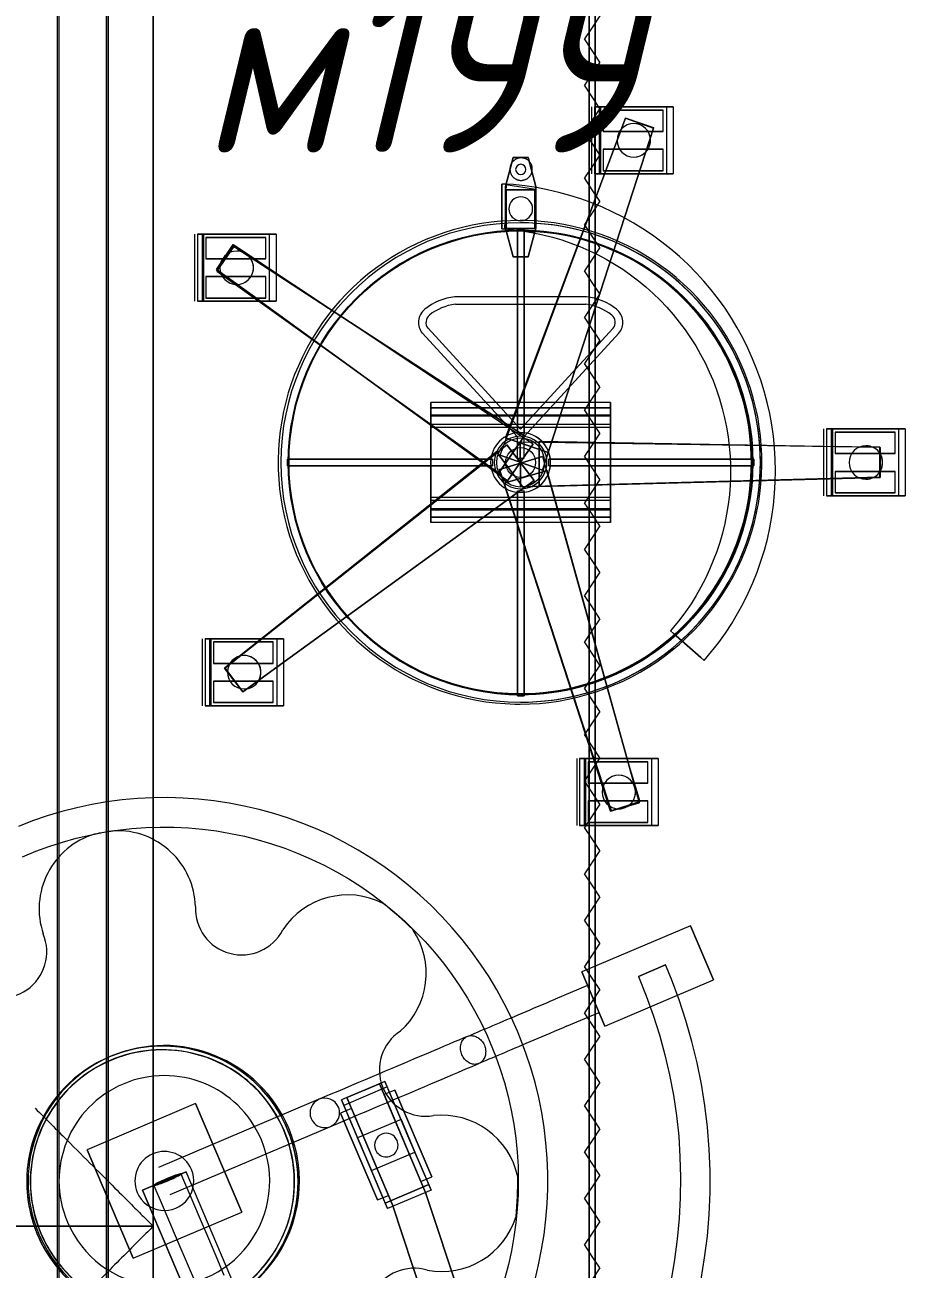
# Model space of a CAD drawing. Header units: millimetres. Extents: x -32954 to 151739, y -65671 to 56243.
# Drawn here: x -11715 to -10969, y -22575 to -21521 of the extents above; entities that cross this region are included whole.
import ezdxf

# ---------------------------------------------------------------- set-up
doc = ezdxf.new("R2010")
doc.units = ezdxf.units.MM
for name, color, linetype, lineweight in [('I-FURN', 7, 'Continuous', 9), ('I-FURN-IDEN', 7, 'Continuous', 9), ('M-EQPM', 7, 'Continuous', 9)]:
    doc.layers.add(name, color=color, linetype=linetype, lineweight=lineweight)
doc.styles.add('GOST Common_I', font='GOST_Common Italic.ttf', dxfattribs={"width": 0.9, "height": 150})

# ---------------------------------------------------------------- blocks, each defined once
blk = doc.blocks.new('213_Светильник медицинский передвижной - Светильник медицинский передвижной Mindray-8000991-О_ТХ_01')
at = {"layer": 'M-EQPM'}
for p, q in [((-15.4, 800), (-15.4, 0)), ((-15.4, 800), (-15.4, 0)), ((24.6, 800), (24.6, 0)), ((24.6, 0), (24.6, 800)), ((-195.4, 95.4), (-145.5, 705.6)), ((-145.5, 705.6), (-195.4, 95.4)), ((-165.4, 94.1), (-115.5, 704.4)), ((-115.5, 704.4), (-165.4, 94.1)), ((-200.4, 45.4), (-200.4, 95.4)), ((-200.4, 95.4), (-200.4, 90.4)), ((-200.4, 95.4), (-160.4, 95.4)), ((-200.4, 95.4), (-160.4, 95.4)), ((-195.4, -4.6), (-195.4, 95.4)), ((-195.4, 95.4), (-195.4, -4.6)), ((-160.4, 90.4), (-160.4, 95.4)), ((-160.4, 95.4), (-160.4, 45.4)), ((-195.4, 85.4), (-205.4, 85.4)), ((-205.4, 5.4), (-205.4, 85.4)), ((-205.4, 85.4), (-205.4, 5.4)), ((-200.4, 90.4), (-200.4, 45.4)), ((-160.4, 90.4), (-200.4, 90.4)), ((-200.4, 90.4), (-160.4, 90.4)), ((-195.4, 5.4), (-195.4, 85.4)), ((-195.4, 85.4), (-195.4, 5.4)), ((-165.4, -4.6), (-165.4, 94.1)), ((-165.4, 94.1), (-165.4, -4.6)), ((-155.4, 85.4), (-165.4, 85.4)), ((-165.4, 5.4), (-165.4, 85.4)), ((-165.4, 85.4), (-165.4, 5.4)), ((-160.4, 45.4), (-160.4, 90.4)), ((-155.4, 5.4), (-155.4, 85.4)), ((-155.4, 85.4), (-155.4, 5.4)), ((-160.4, 60.4), (-200.4, 60.4)), ((-200.4, 30.4), (-200.4, 60.4)), ((-200.4, 60.4), (-200.4, 30.4)), ((-160.4, 30.4), (-160.4, 60.4)), ((-160.4, 60.4), (-160.4, 30.4)), ((-200.4, 45.4), (-200.4, 0.4)), ((-200.4, -4.6), (-200.4, 45.4)), ((-160.4, 45.4), (-160.4, -4.6)), ((-160.4, 0.4), (-160.4, 45.4)), ((54.6, 50), (-45.4, 50)), ((-45.4, -50), (-45.4, 50)), ((-45.4, 50), (-45.4, -50)), ((54.6, -50), (54.6, 50)), ((54.6, 50), (54.6, -50)), ((-390.4, 25), (-490.4, 25)), ((-490.4, -25), (-490.4, 25)), ((-490.4, 25), (-490.4, -25)), ((-390.4, -25), (-390.4, 25)), ((-390.4, 25), (-390.4, -25)), ((-200.4, 30.4), (-160.4, 30.4)), ((-360.4, 12.5), (-390.4, 12.5)), ((4.6, 12.5), (-150.4, 12.5)), ((-390.4, 0), (-390.4, 0)), ((-390.4, 0), (-390.4, 0)), ((-205.4, 5.4), (-195.4, 5.4)), ((-200.4, 0.4), (-200.4, -4.6)), ((-200.4, 0.4), (-160.4, 0.4)), ((-165.4, 5.4), (-155.4, 5.4)), ((-160.4, -4.6), (-160.4, 0.4)), ((24.6, 0), (-15.4, 0)), ((-15.4, 0), (24.6, 0)), ((4.6, 0), (4.6, 0)), ((-457.9, -2.6), (-432.9, -2.5)), ((-432.9, -2.5), (-457.9, -2.6)), ((-200.4, -4.6), (-160.4, -4.6)), ((-200.4, -4.6), (-160.4, -4.6)), ((-195.4, -4.6), (-165.4, -4.6)), ((-165.4, -4.6), (-195.4, -4.6)), ((4.6, 0), (4.6, 0)), ((-390.4, -12.5), (-360.4, -12.5)), ((-150.4, -12.5), (4.6, -12.5)), ((-490.4, -25), (-390.4, -25)), ((-45.4, -50), (54.6, -50))]:
    blk.add_line(p, q, dxfattribs=at)
at = {"layer": 'M-EQPM', "flags": 128}
for points in [[(-10.8, 93.7), (-10.8, 75.8), (-10.8, 57.8), (-10.8, 39.9), (-10.8, 21.9), (-10.8, 3.9), (-10.8, 0)], [(14.2, 0), (14.2, 18), (14.2, 36), (14.2, 54), (14.2, 71.9), (14.2, 89.8)], [(-381.6, 254.5), (-391.4, 238.9), (-400.7, 222.9), (-409.3, 206.5), (-417.2, 189.8), (-424.5, 172.7), (-431, 155.5), (-436.9, 137.9), (-442, 120.1), (-446.5, 102.2), (-450.2, 84.1), (-453.2, 65.8), (-455.5, 47.5), (-457, 29), (-457.8, 10.5), (-457.9, -2.6)], [(-432.9, -2.5), (-432.7, 15), (-431.7, 32.5), (-430.1, 49.9), (-427.7, 67.3), (-424.7, 84.5), (-421, 101.6), (-416.6, 118.5), (-411.5, 135.3), (-405.7, 151.8), (-399.3, 168.1), (-392.3, 184.1), (-384.6, 199.8), (-376.3, 215.2), (-367.4, 230.3), (-357.9, 245)], [(-251.9, 199.7), (-259.6, 189.3), (-267, 178.5), (-273.9, 167.5), (-280.4, 156.3), (-286.4, 144.7), (-292, 133), (-297, 121), (-301.6, 108.9), (-305.8, 96.5), (-309.4, 84.1), (-312.5, 71.4), (-315.1, 58.7), (-317.2, 45.9), (-318.7, 33), (-319.8, 20), (-320.3, 7), (-320.4, 0)], [(-295.4, 0), (-295.2, 12), (-294.5, 24), (-293.3, 35.9), (-291.6, 47.8), (-289.4, 59.6), (-286.8, 71.3), (-283.7, 82.9), (-280.2, 94.4), (-276.2, 105.7), (-271.7, 116.8), (-266.8, 127.8), (-261.5, 138.5), (-255.8, 149.1), (-249.6, 159.4), (-243, 169.4), (-236.1, 179.2), (-228.7, 188.6)], [(-42.6, 104), (-46.7, 102), (-50.8, 99.8), (-54.7, 97.4), (-58.6, 94.9), (-62.3, 92.2), (-65.9, 89.4), (-69.4, 86.5), (-72.8, 83.4), (-76.1, 80.1), (-79.3, 76.8), (-82.3, 73.3), (-85.1, 69.7), (-87.8, 66), (-90.4, 62.1), (-92.8, 58.2), (-95, 54.2), (-97.1, 50.1), (-99.1, 45.9), (-100.8, 41.7), (-102.4, 37.4), (-103.8, 33), (-105, 28.5), (-106.1, 24.1), (-106.9, 19.5), (-107.6, 15), (-108.1, 10.4), (-108.5, 5.8), (-108.6, 1.2), (-108.6, -3.4), (-108.3, -8), (-107.9, -12.5), (-107.3, -17.1), (-106.6, -21.6), (-105.6, -26.1), (-104.5, -30.6), (-103.2, -35), (-101.7, -39.3), (-100, -43.6), (-98.2, -47.9), (-96.2, -52), (-94, -56.1), (-91.7, -60), (-89.2, -63.9), (-86.6, -67.7), (-83.8, -71.3), (-80.9, -74.9), (-77.8, -78.3), (-74.6, -81.6), (-71.3, -84.8), (-67.8, -87.8), (-64.3, -90.7), (-60.6, -93.5), (-56.8, -96.1), (-52.9, -98.5), (-48.9, -100.8), (-44.8, -103), (-40.7, -104.9), (-36.4, -106.7), (-32.1, -108.4), (-27.8, -109.8), (-23.4, -111.1), (-18.9, -112.2), (-14.4, -113.1), (-9.8, -113.8), (-5.3, -114.4), (-0.7, -114.8), (3.9, -115), (6.4, -115)], [(6.4, -115), (11, -114.9), (15.6, -114.6), (20.1, -114.2), (24.7, -113.5), (29.2, -112.7), (33.7, -111.7), (38.2, -110.5), (42.6, -109.2), (46.9, -107.6), (51.2, -105.9), (55.4, -104), (59.5, -102), (63.5, -99.8), (67.5, -97.4), (71.3, -94.9), (75.1, -92.2), (78.7, -89.4), (82.2, -86.5), (85.6, -83.4), (88.9, -80.1), (92, -76.8), (95, -73.3), (97.9, -69.7), (100.6, -66), (103.2, -62.1), (105.6, -58.2), (107.8, -54.2), (109.9, -50.1), (111.8, -45.9), (113.6, -41.7), (115.1, -37.4), (116.6, -33), (117.8, -28.5), (118.8, -24.1), (119.7, -19.5), (120.4, -15), (120.9, -10.4), (121.2, -5.8), (121.4, -1.2), (121.3, 3.4), (121.1, 8), (120.7, 12.5), (120.1, 17.1), (119.3, 21.6), (118.4, 26.1), (117.2, 30.6), (115.9, 35)], [(-360.4, 12.5), (-356.6, 12.5), (-352.8, 12.5), (-348.9, 12.5), (-345.1, 12.5), (-341.4, 12.5), (-337.6, 12.5), (-333.9, 12.5), (-330.2, 12.5), (-326.6, 12.5), (-323, 12.5), (-319.5, 12.5), (-316.1, 12.5), (-312.7, 12.5), (-309.4, 12.5), (-306.2, 12.5), (-303.1, 12.5), (-300.1, 12.5), (-297.1, 12.5), (-294.3, 12.5), (-291.6, 12.5), (-288.9, 12.5), (-286.4, 12.5), (-284, 12.5), (-281.8, 12.5), (-279.6, 12.5), (-279.6, 12.5)], [(-150.4, 12.5), (-156.8, 12.5), (-163.2, 12.5), (-169.5, 12.5), (-175.9, 12.5), (-182.1, 12.5), (-188.4, 12.5), (-194.6, 12.5), (-200.7, 12.5), (-206.7, 12.5), (-212.6, 12.5), (-218.4, 12.5), (-224.2, 12.5), (-229.8, 12.5), (-235.3, 12.5), (-240.6, 12.5), (-245.8, 12.5), (-250.8, 12.5), (-255.7, 12.5), (-260.4, 12.5), (-265, 12.5), (-269.3, 12.5), (-273.5, 12.5), (-277.5, 12.5), (-279.6, 12.5)], [(-320.4, 0), (-320.2, -13), (-319.4, -26), (-318.1, -38.9), (-316.3, -51.8), (-313.9, -64.6), (-311.1, -77.3), (-307.8, -89.8), (-303.9, -102.2), (-299.6, -114.5), (-294.8, -126.6), (-289.5, -138.4), (-283.7, -150.1), (-277.5, -161.5), (-270.8, -172.6), (-263.7, -183.5), (-256.1, -194.1), (-248.1, -204.4), (-239.8, -214.3), (-231, -223.9), (-221.9, -233.1), (-212.3, -242), (-202.5, -250.5), (-192.3, -258.6), (-181.8, -266.2), (-171, -273.5), (-159.9, -280.3), (-148.6, -286.6), (-137, -292.5), (-125.2, -298), (-113.2, -302.9), (-101, -307.4), (-88.6, -311.4), (-76.1, -314.8), (-63.4, -317.8), (-50.7, -320.3), (-37.8, -322.2), (-24.9, -323.7), (-11.9, -324.6), (1.1, -325)], [(7.8, -300), (-4.2, -299.9), (-16.2, -299.3), (-28.1, -298.2), (-40, -296.7), (-51.8, -294.6), (-63.6, -292.2), (-75.2, -289.2), (-86.7, -285.8), (-98.1, -281.9), (-109.3, -277.6), (-120.3, -272.8), (-131.1, -267.6), (-141.7, -261.9), (-152, -255.9), (-162.1, -249.4), (-172, -242.5), (-181.5, -235.3), (-190.8, -227.7), (-199.7, -219.7), (-208.4, -211.3), (-216.6, -202.6), (-224.6, -193.6), (-232.1, -184.3), (-239.3, -174.7), (-246.1, -164.8), (-252.5, -154.7), (-258.5, -144.2), (-264, -133.6), (-269.2, -122.8), (-273.8, -111.7), (-278.1, -100.5), (-281.9, -89.1), (-285.2, -77.6), (-288.1, -65.9), (-290.5, -54.2), (-292.4, -42.3), (-293.9, -30.4), (-294.9, -18.5), (-295.4, -6.5), (-295.4, 0)], [(-279.6, -12.5), (-281.8, -12.5), (-284, -12.5), (-286.4, -12.5), (-288.9, -12.5), (-291.5, -12.5), (-294.3, -12.5), (-297.1, -12.5), (-300, -12.5), (-303.1, -12.5), (-306.2, -12.5), (-309.4, -12.5), (-312.7, -12.5), (-316, -12.5), (-319.5, -12.5), (-323, -12.5), (-326.6, -12.5), (-330.2, -12.5), (-333.8, -12.5), (-337.6, -12.5), (-341.3, -12.5), (-345.1, -12.5), (-348.9, -12.5), (-352.7, -12.5), (-356.5, -12.5), (-360.4, -12.5), (-360.4, -12.5)], [(-279.6, -12.5), (-275.8, -12.5), (-271.7, -12.5), (-267.5, -12.5), (-263, -12.5), (-258.4, -12.5), (-253.6, -12.5), (-248.6, -12.5), (-243.5, -12.5), (-238.3, -12.5), (-232.9, -12.5), (-227.3, -12.5), (-221.7, -12.5), (-215.9, -12.5), (-210, -12.5), (-204.1, -12.5), (-198, -12.5), (-191.9, -12.5), (-185.7, -12.5), (-179.4, -12.5), (-173.1, -12.5), (-166.8, -12.5), (-160.4, -12.5), (-154, -12.5), (-150.4, -12.5)]]:
    blk.add_lwpolyline(points, dxfattribs=at)
at = {"layer": 'M-EQPM'}
for centre, radius, start, end in [((-146, 187), 39.3, 230.5979, 25.2951), ((-146, 187), 39.3, 230.5979, 25.2951), ((-207.4, 101.4), 66.3, 56.5971, 139.8506), ((-207.4, 101.4), 66.3, 56.5971, 139.8506), ((5.1, 0), 300, 151.2958, 157.6985), ((5.1, 0), 300, 151.2958, 157.6985), ((-207.4, 101.4), 66.3, 169.1438, 252.7714), ((-207.4, 101.4), 66.3, 169.1438, 252.7714), ((5.1, 0), 115, 0, 180), ((5.1, 0), 115, 0, 180), ((6.4, 0), 115, 90, 270), ((6.4, 0), 115, 360, 180), ((6.4, 0), 115, 0, 180), ((6.4, 0), 111.8, 90, 180), ((6.4, 0), 115, 270, 90), ((6.4, 0), 111.8, 360, 90), ((4.6, 0), 89.3, 360, 180), ((-180.4, 45.5), 10, 0, 180), ((-180.4, 45.5), 10, 0, 180), ((-180.4, 45.5), 10, 180, 360), ((-180.4, 45.5), 10, 180, 360), ((-236.1, -0.1), 39.3, 280.2124, 76.7351), ((-236.1, -0.1), 39.3, 280.2124, 76.7351), ((4.6, 0), 25, 360, 180), ((4.6, 0), 25, 0, 180), ((-143.1, 0), 12.5, 0, 180), ((-143.1, 0), 12.5, 0, 180), ((-143.1, 0), 12.5, 180, 360), ((5.1, 0), 115, 180, 0), ((5.1, 0), 115, 180, 360), ((6.4, 0), 115, 180, 360), ((4.6, 0), 89.3, 180, 360), ((6.4, 0), 111.8, 270, 360), ((-143.1, 0), 12.5, 180, 360), ((6.4, 0), 115, 180, 360), ((6.4, 0), 111.8, 180, 270), ((4.6, 0), 25, 180, 360), ((4.6, 0), 25, 180, 360), ((-207.4, -101.4), 66.3, 109.0918, 190.8562), ((-207.4, -101.4), 66.3, 109.0918, 190.8562), ((5.1, 0), 300, 202.3015, 208.7042), ((5.1, 0), 300, 202.3015, 208.7042), ((-207.4, -101.4), 66.3, 220.1494, 303.4029), ((-207.4, -101.4), 66.3, 220.1494, 303.4029), ((-146, -187), 39.3, 334.7049, 129.4021), ((-146, -187), 39.3, 334.7049, 129.4021), ((56.6, -233.2), 39.3, 23.8987, 179.6031), ((56.6, -233.2), 39.3, 23.8987, 179.6031), ((-48.8, -227.9), 66.3, 158.6686, 249.3593), ((-48.8, -227.9), 66.3, 158.6686, 249.3593), ((-48.8, -227.9), 66.3, 264.0293, 355.6162), ((-48.8, -227.9), 66.3, 264.0293, 355.6162), ((5.1, 0), 300, 255.0785, 258.3101), ((5.1, 0), 300, 255.0785, 258.3101)]:
    blk.add_arc(centre, radius, start, end, dxfattribs=at)
for start_param, end_param in [(4.712389, 7.853982), (1.570796, 4.712389)]:
    blk.add_ellipse((1.7, 0), major_axis=(-12.5, 0), ratio=0.077778, start_param=start_param, end_param=end_param, dxfattribs=at)
for points in [[(6.4, 112), (-5.3, 112), (-28.8, 108.3), (-60.5, 92.1), (-85.7, 66.9), (-101.9, 35.2), (-105.6, 11.7), (-105.6, 0)], [(118.4, 0), (118.4, 11.7), (114.7, 35.2), (98.5, 66.9), (73.3, 92.1), (41.6, 108.3), (18.1, 112), (6.4, 112)], [(-290, 0), (-290, 1.5), (-289.5, 4.4), (-287.7, 8.2), (-284.9, 11), (-281.4, 12.6), (-277.8, 12.6), (-274.4, 11), (-271.6, 8.2), (-269.7, 4.4), (-269.3, 1.5), (-269.3, 0)], [(-269.3, 0), (-269.3, -1.5), (-269.7, -4.4), (-271.6, -8.2), (-274.4, -11), (-277.8, -12.6), (-281.4, -12.6), (-284.9, -11), (-287.7, -8.2), (-289.5, -4.4), (-290, -1.5), (-290, 0)], [(-105.6, 0), (-105.6, -11.7), (-101.9, -35.2), (-85.7, -66.9), (-60.5, -92.1), (-28.8, -108.3), (-5.3, -112), (6.4, -112)], [(6.4, -112), (18.1, -112), (41.6, -108.3), (73.3, -92.1), (98.5, -66.9), (114.7, -35.2), (118.4, -11.7), (118.4, 0)]]:
    blk.add_open_spline(points, degree=3, dxfattribs=at)
blk = doc.blocks.new('М09_Кушетка_медицинская_смотровая - М09_Кушетка_медицинская_смотровая Мед-8000975-О_ТХ_01')
at = {"layer": 'I-FURN'}
for p, q in [((0, 310), (-1310, 310)), ((-1310, 310), (0, 310)), ((0, -310), (0, 310)), ((590, 310), (0, 310)), ((0, 310), (0, -310)), ((0, 310), (0, -310)), ((0, 310), (590, 310)), ((0, -310), (0, 310)), ((525, 271.7), (-1245, 271.7)), ((-1216.8, 271.7), (496.8, 271.7)), ((-1150, 270), (430, 270)), ((-1150, 270), (430, 270)), ((-1245, 228.5), (525, 228.5)), ((-1242.8, 228.5), (522.8, 228.5)), ((-1150, 230), (430, 230)), ((-1150, 230), (430, 230))]:
    blk.add_line(p, q, dxfattribs=at)
for points in [[(-100, 210), (-90.5, 219.5), (-72.8, 237.2), (-50.3, 259.7), (-32, 278), (-17.7, 292.3), (-7.5, 302.5), (-1.4, 308.6), (0, 310), (0, 310)], [(0, 310), (0, 310), (1.4, 308.6), (7.5, 302.5), (17.7, 292.3), (32, 278), (50.3, 259.7), (72.8, 237.2), (90.5, 219.5), (100, 210)]]:
    blk.add_open_spline(points, degree=3, dxfattribs=at)
blk = doc.blocks.new('М30-М102-М199_Стул пневматический - М199_Стул медицинский-8904325-О_ТХ_01')
at = {"layer": 'I-FURN'}
for p, q in [((-28.4, 259.3), (-28.4, 325.9)), ((-28.4, 325.9), (-28.4, 320.4)), ((-28.4, 325.9), (28.4, 325.9)), ((-28.4, 320.4), (-28.4, 264.3)), ((28.4, 320.4), (-28.4, 320.4)), ((-7.5, 317.3), (-25.7, 317.3)), ((-25.7, 266.5), (-25.7, 317.3)), ((-25.7, 317.3), (-25.7, 266.5)), ((-7.5, 266.5), (-7.5, 317.3)), ((-7.5, 317.3), (-7.5, 266.5)), ((25.7, 317.3), (7.5, 317.3)), ((7.5, 266.5), (7.5, 317.3)), ((7.5, 317.3), (7.5, 266.5)), ((25.7, 266.5), (25.7, 317.3)), ((25.7, 317.3), (25.7, 266.5)), ((28.4, 320.4), (28.4, 325.9)), ((28.4, 325.9), (28.4, 259.3)), ((28.4, 264.3), (28.4, 320.4)), ((-12.8, 304.8), (-17.7, 15.6)), ((-12.8, 304.8), (-17.7, 15.6)), ((-17.6, -0.3), (-12.9, 304.5)), ((-17.6, -0.3), (-12.9, 304.5)), ((-12.9, 304.5), (-13.6, 256.9)), ((12.5, 304.5), (-12.9, 304.5)), ((12.5, 304.5), (-12.9, 304.5)), ((-12.9, 304.5), (12.5, 304.5)), ((-12.8, 304.8), (12.6, 304.8)), ((12.6, 304.8), (-12.8, 304.8)), ((13.8, 256.9), (12.5, 304.5)), ((20.5, -0.2), (12.5, 304.5)), ((12.5, 304.5), (20.5, -0.2)), ((12.6, 304.8), (20.4, 15.6)), ((20.4, 15.6), (12.6, 304.8)), ((-28.4, 264.3), (-28.4, 259.3)), ((-28.4, 264.3), (28.4, 264.3)), ((-25.7, 266.5), (-7.5, 266.5)), ((7.5, 266.5), (25.7, 266.5)), ((28.4, 259.3), (28.4, 264.3)), ((-28.4, 263.2), (28.4, 263.2)), ((-28.4, 259.3), (28.4, 259.3)), ((-28.4, 256.8), (28.4, 256.8)), ((-2.7, 197.6), (-2.7, 23.8)), ((-2.7, 23.8), (-2.7, 197.6)), ((-2.7, 197.6), (2.7, 197.6)), ((2.7, 197.6), (-2.7, 197.6)), ((2.7, 197.6), (2.7, 23.8)), ((2.7, 23.8), (2.7, 197.6)), ((165.3, 152.8), (145.1, 129.7)), ((145.1, 129.7), (165.3, 152.8)), ((167.8, 155.6), (165.3, 152.8)), ((165.3, 152.8), (167.8, 155.6)), ((-301.5, 62.7), (-301.5, 129.3)), ((-301.5, 129.3), (-301.5, 123.8)), ((-301.5, 129.3), (-244.6, 129.3)), ((-244.6, 123.8), (-244.6, 129.3)), ((-244.6, 129.3), (-244.6, 62.7)), ((145.1, 129.7), (142.7, 126.9)), ((142.7, 126.9), (145.1, 129.7)), ((-301.5, 123.8), (-301.5, 67.7)), ((-244.6, 123.8), (-301.5, 123.8)), ((-280.5, 120.7), (-298.7, 120.7)), ((-298.7, 69.9), (-298.7, 120.7)), ((-298.7, 120.7), (-298.7, 69.9)), ((-280.5, 69.9), (-280.5, 120.7)), ((-280.5, 120.7), (-280.5, 69.9)), ((-247.4, 120.7), (-265.6, 120.7)), ((-265.6, 69.9), (-265.6, 120.7)), ((-265.6, 120.7), (-265.6, 69.9)), ((-247.4, 69.9), (-247.4, 120.7)), ((-247.4, 120.7), (-247.4, 69.9)), ((-244.6, 67.7), (-244.6, 123.8)), ((251, 50), (251, 116.6)), ((251, 116.6), (251, 111.1)), ((251, 116.6), (307.8, 116.6)), ((307.8, 111.1), (307.8, 116.6)), ((307.8, 116.6), (307.8, 50)), ((-291.9, 88.8), (-283.6, 112.8)), ((-283.6, 112.8), (-291.9, 88.8)), ((-283.5, 112.7), (-291.9, 88.8)), ((-283.5, 112.7), (-291.9, 88.8)), ((-291.9, 88.8), (-283.5, 112.7)), ((-8.4, 23.2), (-283.6, 112.8)), ((-8.4, 23.2), (-283.6, 112.8)), ((-244.6, 100.1), (-283.5, 112.7)), ((6.5, 18.5), (-283.5, 112.7)), ((-283.5, 112.7), (6.5, 18.5)), ((251, 111.1), (251, 55)), ((307.8, 111.1), (251, 111.1)), ((271.9, 107.9), (253.7, 107.9)), ((253.7, 57.1), (253.7, 107.9)), ((253.7, 107.9), (253.7, 57.1)), ((271.9, 57.1), (271.9, 107.9)), ((271.9, 107.9), (271.9, 57.1)), ((305.1, 107.9), (286.9, 107.9)), ((286.9, 57.1), (286.9, 107.9)), ((286.9, 107.9), (286.9, 57.1)), ((305.1, 57.1), (305.1, 107.9)), ((305.1, 107.9), (305.1, 57.1)), ((307.8, 55), (307.8, 111.1)), ((-5.2, 18.6), (288.4, 100.6)), ((-5.2, 18.6), (288.4, 100.6)), ((288.2, 100.7), (6.7, 22.5)), ((288.2, 100.7), (6.7, 22.5)), ((251, 90.1), (287.5, 101.1)), ((287.5, 101.1), (295.3, 76.9)), ((288.2, 100.7), (295.4, 76.4)), ((295.4, 76.4), (288.2, 100.7)), ((295.7, 76.3), (288.4, 100.6)), ((288.4, 100.6), (295.7, 76.3)), ((-291.9, 88.8), (-244.3, 71.1)), ((-20.8, -12.8), (-291.9, 88.8)), ((-291.9, 88.8), (-20.8, -12.8)), ((-6.1, -17.4), (-291.9, 88.8)), ((-6.1, -17.4), (-291.9, 88.8)), ((-113.8, 78.5), (-28.2, 0)), ((-22, 2.9), (-109.6, 83.3)), ((-46.4, 76.2), (-50.8, 76.2)), ((-50.8, 76.2), (-39.3, 76.2)), ((-50.8, 76.2), (-50.8, -76.2)), ((-50.8, 76.2), (-50.8, -76.2)), ((-46.4, 76.2), (-46.4, -76.2)), ((-32.3, 76.2), (-46.4, 76.2)), ((-46.4, -76.2), (-46.4, 76.2)), ((-40.1, 76.2), (-40.1, -76.2)), ((-39.3, 76.2), (-29.8, 76.2)), ((-39.3, 76.2), (-39.3, -76.2)), ((0, 76.2), (-32.3, 76.2)), ((-32.3, 76.2), (-32.3, -76.2)), ((-29.8, 76.2), (0, 76.2)), ((-29.8, 76.2), (-29.8, -76.2)), ((0, 76.2), (29.8, 76.2)), ((32.3, 76.2), (0, 76.2)), ((5.8, -17.9), (295.7, 76.3)), ((295.7, 76.3), (5.8, -17.9)), ((295.4, 76.4), (17.6, -14)), ((17.6, -14), (295.4, 76.4)), ((29.8, 76.2), (39.3, 76.2)), ((29.8, 76.2), (29.8, -76.2)), ((46.4, 76.2), (32.3, 76.2)), ((32.3, 76.2), (32.3, -76.2)), ((39.3, 76.2), (50.8, 76.2)), ((39.3, 76.2), (39.3, -76.2)), ((40.1, -76.2), (40.1, 76.2)), ((46.4, -76.2), (46.4, 76.2)), ((50.8, 76.2), (46.4, 76.2)), ((46.4, 76.2), (46.4, -76.2)), ((50.8, 76.2), (50.8, -76.2)), ((50.8, 76.2), (50.8, -76.2)), ((295.3, 76.9), (251, 62.5)), ((-301.5, 67.7), (-301.5, 62.7)), ((-301.5, 67.7), (-244.6, 67.7)), ((-301.5, 66.6), (-244.6, 66.6)), ((-298.7, 69.9), (-280.5, 69.9)), ((-265.6, 69.9), (-247.4, 69.9)), ((-244.6, 62.7), (-244.6, 67.7)), ((-301.5, 62.7), (-244.6, 62.7)), ((-301.5, 60.2), (-244.6, 60.2)), ((-140.4, 55.7), (-140.4, 0)), ((-134.1, 0), (-134.1, 55.3)), ((251, 55), (251, 50)), ((251, 55), (307.8, 55)), ((251, 53.9), (307.8, 53.9)), ((253.7, 57.1), (271.9, 57.1)), ((286.9, 57.1), (305.1, 57.1)), ((307.8, 50), (307.8, 55)), ((251, 50), (307.8, 50)), ((251, 47.5), (307.8, 47.5)), ((-8.4, 23.2), (-20.8, -12.8)), ((-20.8, -12.8), (-8.4, 23.2)), ((2.7, 23.8), (-2.7, 23.8)), ((2.7, 23.8), (-2.7, 23.8)), ((17.6, -14), (6.7, 22.5)), ((6.7, 22.5), (17.6, -14)), ((-233.9, 12.9), (-258.5, 6.4)), ((-258.5, 6.4), (-233.9, 12.9)), ((-235.6, -12.5), (-231.6, 12.6)), ((-198.8, 12.9), (-233.9, 12.9)), ((-233.9, 12.9), (-198.8, 12.9)), ((-198.4, 12), (-231.1, 12)), ((-231.1, 12), (-231.1, -12.2)), ((-231.1, -12.2), (-231.1, 12)), ((-231.1, 12), (-198.4, 12)), ((-174.3, 6.4), (-198.8, 12.9)), ((-198.8, 12.9), (-174.3, 6.4)), ((-198.4, -12.2), (-198.4, 12)), ((-198.4, 12), (-198.4, -12.2)), ((-194.8, 11.9), (-197.8, -12.7)), ((-184.5, -243.2), (-15.8, 10.7)), ((-184.5, -243.2), (-15.8, 10.7)), ((20.4, 15.6), (-17.7, 15.6)), ((-17.7, 15.6), (20.4, 15.6)), ((15.6, -11), (-15.8, 10.7)), ((-15.8, 10.7), (15.6, -11)), ((15.2, 11.4), (-15.1, -11.8)), ((-15.1, -11.8), (15.2, 11.4)), ((-6.1, -17.4), (6.5, 18.5)), ((6.5, 18.5), (-6.1, -17.4)), ((-5.2, 18.6), (5.8, -17.9)), ((5.8, -17.9), (-5.2, 18.6)), ((194.4, -235.3), (15.2, 11.4)), ((15.2, 11.4), (194.4, -235.3)), ((-258.5, 6.4), (-258.5, 0)), ((-258.5, 0), (-258.5, 6.4)), ((-258.5, 0), (-258.5, -6.3)), ((-258.5, -6.3), (-258.5, 0)), ((-197.7, 2.9), (-23.9, 2.9)), ((-23.9, 2.9), (-197.7, 2.9)), ((-197.7, -2.6), (-197.7, 2.9)), ((-197.7, 2.9), (-197.7, -2.6)), ((-183.1, -243.2), (-22.7, 3.2)), ((-22.7, 3.2), (-183.1, -243.2)), ((-174.3, 0), (-174.3, 6.4)), ((-174.3, 6.4), (-174.3, 0)), ((-174.3, -6.3), (-174.3, 0)), ((-174.3, 0), (-174.3, -6.3)), ((-140.4, 0), (-140.4, -55.7)), ((-134.1, -55.3), (-134.1, 0)), ((-23.9, 2.9), (-23.9, -2.6)), ((-23.9, 2.9), (-23.9, -2.6)), ((-22.7, 3.2), (8.7, -18.4)), ((8.7, -18.4), (-22.7, 3.2)), ((-3.7, 2.9), (-22, 2.9)), ((-9, -20.4), (21.4, 2.5)), ((21.4, 2.5), (-9, -20.4)), ((-3.7, -2.9), (-3.7, 2.9)), ((194.4, -235.3), (21.4, 2.5)), ((194.4, -235.3), (21.4, 2.5)), ((197.7, 2.9), (23.9, 2.9)), ((23.9, 2.9), (197.7, 2.9)), ((23.9, -2.6), (23.9, 2.9)), ((23.9, -2.6), (23.9, 2.9)), ((197.7, -2.6), (197.7, 2.9)), ((197.7, 2.9), (197.7, -2.6)), ((-258.5, -6.3), (-233.9, -12.9)), ((-233.9, -12.9), (-258.5, -6.3)), ((-198.8, -12.9), (-174.3, -6.3)), ((-174.3, -6.3), (-198.8, -12.9)), ((-197.7, -2.6), (-23.9, -2.6)), ((-23.9, -2.6), (-197.7, -2.6)), ((-28.2, 0), (-113.8, -78.5)), ((-109.6, -83.3), (-21.9, -2.9)), ((-21.9, -2.9), (-3.7, -2.9)), ((-17.6, -0.3), (20.5, -0.2)), ((20.5, -0.2), (-17.6, -0.3)), ((197.7, -2.6), (23.9, -2.6)), ((23.9, -2.6), (197.7, -2.6)), ((-236.1, -12.3), (-236.1, -15.8)), ((-236.1, -15.8), (-232.4, -15.8)), ((-232.4, -15.8), (-236.1, -15.8)), ((-233.9, -12.9), (-198.8, -12.9)), ((-198.8, -12.9), (-233.9, -12.9)), ((-232.4, -15.8), (-201.7, -15.8)), ((-201.7, -15.8), (-232.4, -15.8)), ((-231.1, -12.2), (-198.4, -12.2)), ((-198.4, -12.2), (-231.1, -12.2)), ((-201.7, -15.8), (-198, -15.8)), ((-198, -15.8), (-201.7, -15.8)), ((-198, -15.8), (-198, -13.6)), ((-163.6, -257.7), (15.6, -11)), ((15.6, -11), (-163.6, -257.7)), ((-162.2, -257.6), (8.7, -18.4)), ((-162.2, -257.6), (8.7, -18.4)), ((174.3, -250.7), (-15.1, -11.8)), ((174.3, -250.7), (-15.1, -11.8)), ((174.2, -250.6), (-9, -20.4)), ((-9, -20.4), (174.2, -250.6)), ((-2.7, -197.6), (-2.7, -23.8)), ((-2.7, -23.8), (-2.7, -197.6)), ((-2.7, -23.8), (2.7, -23.8)), ((-2.7, -23.8), (2.7, -23.8)), ((2.7, -197.6), (2.7, -23.8)), ((2.7, -23.8), (2.7, -197.6)), ((-39.3, -76.2), (-50.8, -76.2)), ((-50.8, -76.2), (-46.4, -76.2)), ((-46.4, -76.2), (-32.3, -76.2)), ((-29.8, -76.2), (-39.3, -76.2)), ((-32.3, -76.2), (0, -76.2)), ((0, -76.2), (-29.8, -76.2)), ((0, -76.2), (32.3, -76.2)), ((29.8, -76.2), (0, -76.2)), ((39.3, -76.2), (29.8, -76.2)), ((32.3, -76.2), (46.4, -76.2)), ((50.8, -76.2), (39.3, -76.2)), ((46.4, -76.2), (50.8, -76.2)), ((-2.7, -197.6), (2.7, -197.6)), ((2.7, -197.6), (-2.7, -197.6)), ((-193.5, -273.8), (-193.5, -207.3)), ((-193.5, -207.3), (-193.5, -212.7)), ((-193.5, -207.3), (-136.7, -207.3)), ((-184.8, -243.6), (-160.8, -207.5)), ((-136.7, -212.7), (-136.7, -207.3)), ((-136.7, -207.3), (-136.7, -273.8)), ((149.4, -267.5), (149.4, -200.9)), ((149.4, -200.9), (149.4, -206.4)), ((149.4, -200.9), (206.2, -200.9)), ((149.4, -206.4), (149.4, -262.5)), ((206.2, -206.4), (149.4, -206.4)), ((170.3, -209.6), (152.1, -209.6)), ((152.1, -260.4), (152.1, -209.6)), ((152.1, -209.6), (152.1, -260.4)), ((169.5, -200.9), (194.4, -235.3)), ((170.3, -260.4), (170.3, -209.6)), ((170.3, -209.6), (170.3, -260.4)), ((203.5, -209.6), (185.3, -209.6)), ((185.3, -260.4), (185.3, -209.6)), ((185.3, -209.6), (185.3, -260.4)), ((203.5, -260.4), (203.5, -209.6)), ((203.5, -209.6), (203.5, -260.4)), ((206.2, -206.4), (206.2, -200.9)), ((206.2, -200.9), (206.2, -267.5)), ((206.2, -262.5), (206.2, -206.4)), ((-193.5, -212.7), (-193.5, -268.8)), ((-136.7, -212.7), (-193.5, -212.7)), ((-172.6, -215.9), (-190.8, -215.9)), ((-190.8, -266.7), (-190.8, -215.9)), ((-190.8, -215.9), (-190.8, -266.7)), ((-172.6, -266.7), (-172.6, -215.9)), ((-172.6, -215.9), (-172.6, -266.7)), ((-136.7, -220.6), (-163.6, -257.7)), ((-139.4, -215.9), (-157.6, -215.9)), ((-157.6, -266.7), (-157.6, -215.9)), ((-157.6, -215.9), (-157.6, -266.7)), ((-139.4, -266.7), (-139.4, -215.9)), ((-139.4, -215.9), (-139.4, -266.7)), ((-136.7, -268.8), (-136.7, -212.7)), ((174.5, -251.1), (149.7, -219.7)), ((194.4, -235.3), (174.2, -250.6)), ((174.2, -250.6), (194.4, -235.3)), ((174.3, -250.7), (194.4, -235.3)), ((194.4, -235.3), (174.3, -250.7)), ((194.4, -235.3), (174.5, -251.1)), ((-163.6, -257.7), (-184.8, -243.6)), ((-184.5, -243.2), (-163.6, -257.7)), ((-163.6, -257.7), (-184.5, -243.2)), ((-162.2, -257.6), (-183.1, -243.2)), ((-183.1, -243.2), (-162.2, -257.6)), ((149.4, -262.5), (149.4, -267.5)), ((149.4, -262.5), (206.2, -262.5)), ((149.4, -263.6), (206.2, -263.6)), ((152.1, -260.4), (170.3, -260.4)), ((185.3, -260.4), (203.5, -260.4)), ((206.2, -267.5), (206.2, -262.5)), ((-193.5, -268.8), (-193.5, -273.8)), ((-193.5, -268.8), (-136.7, -268.8)), ((-193.5, -270), (-136.7, -270)), ((-193.5, -273.8), (-136.7, -273.8)), ((-190.8, -266.7), (-172.6, -266.7)), ((-157.6, -266.7), (-139.4, -266.7)), ((-136.7, -273.8), (-136.7, -268.8)), ((149.4, -267.5), (206.2, -267.5)), ((149.4, -270), (206.2, -270)), ((-193.5, -276.3), (-136.7, -276.3))]:
    blk.add_line(p, q, dxfattribs=at)
at = {"layer": 'I-FURN', "flags": 128}
for points in [[(167.8, 155.6), (160.3, 161.9), (152.6, 167.9), (144.7, 173.5), (136.5, 178.9), (128.1, 183.9), (119.6, 188.6), (110.8, 192.9), (101.9, 196.8), (92.9, 200.4), (83.7, 203.7), (74.3, 206.6), (64.9, 209.1), (55.4, 211.2), (45.8, 212.9), (36.1, 214.3), (26.4, 215.2), (16.7, 215.8), (7, 216), (-2.8, 215.8), (-12.5, 215.2), (-22.2, 214.2), (-31.9, 212.8), (-41.5, 211.1), (-51, 208.9), (-60.4, 206.4), (-69.7, 203.5), (-78.9, 200.3), (-88, 196.6), (-96.9, 192.7), (-105.6, 188.3), (-114.1, 183.6), (-122.5, 178.6), (-130.7, 173.3), (-138.6, 167.6), (-146.3, 161.6), (-153.7, 155.3), (-160.9, 148.7), (-167.9, 141.9), (-174.5, 134.7), (-180.9, 127.3), (-186.9, 119.7), (-192.7, 111.8), (-198.1, 103.7), (-203.2, 95.4), (-207.9, 86.9), (-212.3, 78.2), (-216.4, 69.3), (-220.1, 60.3), (-223.5, 51.1), (-226.4, 41.8), (-229, 32.4), (-231.2, 22.9), (-233.1, 13.4), (-234.5, 3.7), (-235.6, -6), (-236.1, -12.3)], [(204.8, -0.5), (204.7, 7.7), (204.2, 15.9), (203.4, 24), (202.2, 32.2), (200.7, 40.2), (199, 48.2), (196.8, 56.2), (194.4, 64), (191.7, 71.7), (188.6, 79.3), (185.3, 86.8), (181.7, 94.2), (177.7, 101.4), (173.5, 108.4), (169, 115.3), (164.3, 121.9), (159.2, 128.4), (153.9, 134.7), (148.4, 140.7), (142.7, 146.6), (136.7, 152.2), (130.4, 157.5), (124, 162.6), (117.4, 167.4), (110.6, 172), (103.6, 176.3), (96.4, 180.3), (89.1, 184), (81.7, 187.5), (74.1, 190.6), (66.4, 193.4), (58.6, 195.9), (50.7, 198.1), (42.7, 200), (34.7, 201.5), (26.6, 202.8), (18.4, 203.7), (10.2, 204.2), (2, 204.5), (-6.2, 204.4), (-14.4, 204), (-22.5, 203.3), (-30.6, 202.2), (-38.7, 200.9), (-46.8, 199.1), (-54.7, 197.1), (-62.6, 194.8), (-70.3, 192.1), (-78, 189.2), (-85.5, 185.9), (-92.9, 182.4), (-100.1, 178.5), (-107.2, 174.4), (-114.1, 169.9), (-120.8, 165.3), (-127.4, 160.3), (-133.7, 155.1), (-139.8, 149.6), (-145.7, 143.9), (-151.3, 138), (-156.8, 131.8), (-161.9, 125.5), (-166.8, 118.9), (-171.5, 112.1), (-175.8, 105.2), (-179.9, 98.1), (-183.7, 90.8), (-187.2, 83.4), (-190.4, 75.8), (-193.3, 68.2), (-195.9, 60.4), (-198.2, 52.5), (-200.2, 44.6), (-201.8, 36.5), (-203.1, 28.4), (-204.1, 20.3), (-204.8, 12.1), (-205.1, 3.9), (-205.2, -0.5)], [(-198, -13.6), (-197.2, -5.4), (-196.2, 2.8), (-194.8, 10.9), (-193.1, 18.9), (-191, 26.9), (-188.7, 34.8), (-186, 42.6), (-183.1, 50.2), (-179.8, 57.8), (-176.2, 65.2), (-172.4, 72.5), (-168.2, 79.6), (-163.8, 86.5), (-159.1, 93.2), (-154.1, 99.8), (-148.8, 106.1), (-143.4, 112.3), (-137.6, 118.2), (-131.7, 123.9), (-125.5, 129.3), (-119.1, 134.5), (-112.5, 139.4), (-105.7, 144.1), (-98.8, 148.4), (-91.7, 152.5), (-84.4, 156.3), (-76.9, 159.9), (-69.4, 163.1), (-61.7, 166), (-53.9, 168.6), (-45.9, 170.9), (-38, 172.8), (-29.9, 174.5), (-21.8, 175.8), (-13.6, 176.8), (-5.4, 177.5), (2.8, 177.8), (11, 177.8), (19.3, 177.5), (27.5, 176.9), (35.6, 175.9), (43.7, 174.6), (51.8, 173), (59.8, 171), (67.7, 168.8), (75.5, 166.2), (83.2, 163.3), (90.8, 160.1), (98.3, 156.6), (105.6, 152.8), (112.7, 148.7), (119.7, 144.4), (126.5, 139.7), (133.1, 134.8), (139.5, 129.7), (142.7, 126.9)], [(-239.2, 0.4), (-239.2, 0.8), (-239.2, 1.2), (-239.3, 1.6), (-239.3, 1.9), (-239.4, 2.3), (-239.5, 2.7), (-239.6, 3.1), (-239.7, 3.4), (-239.8, 3.8), (-239.9, 4.1), (-240.1, 4.5), (-240.3, 4.8), (-240.4, 5.2), (-240.6, 5.5), (-240.8, 5.8), (-241.1, 6.1), (-241.3, 6.4), (-241.5, 6.7), (-241.8, 7), (-242.1, 7.3), (-242.4, 7.5), (-242.6, 7.8), (-242.9, 8), (-243.2, 8.2), (-243.6, 8.4), (-243.9, 8.6), (-244.2, 8.8), (-244.6, 9), (-244.9, 9.2), (-245.3, 9.3), (-245.6, 9.4), (-246, 9.5), (-246.3, 9.6), (-246.7, 9.7), (-247.1, 9.8), (-247.5, 9.9), (-247.8, 9.9), (-248.2, 9.9), (-248.6, 9.9), (-249, 9.9), (-249.4, 9.9), (-249.7, 9.9), (-250.1, 9.8), (-250.5, 9.8), (-250.9, 9.7), (-251.2, 9.6), (-251.6, 9.5), (-252, 9.4), (-252.3, 9.2), (-252.7, 9.1), (-253, 8.9), (-253.4, 8.7), (-253.7, 8.5), (-254, 8.3), (-254.3, 8.1), (-254.6, 7.9), (-254.9, 7.6), (-255.2, 7.4), (-255.5, 7.1), (-255.7, 6.9), (-256, 6.6), (-256.2, 6.3), (-256.5, 6), (-256.7, 5.7), (-256.9, 5.3), (-257.1, 5), (-257.2, 4.7), (-257.4, 4.3), (-257.6, 4), (-257.7, 3.6), (-257.8, 3.2), (-257.9, 2.9), (-258, 2.5), (-258.1, 2.1), (-258.1, 1.8), (-258.2, 1.4), (-258.2, 1), (-258.2, 0.6), (-258.2, 0.4)], [(-258.2, 0.4), (-258.2, 0), (-258.2, -0.3), (-258.2, -0.7), (-258.1, -1.1), (-258, -1.5), (-258, -1.8), (-257.9, -2.2), (-257.8, -2.6), (-257.6, -2.9), (-257.5, -3.3), (-257.3, -3.6), (-257.2, -4), (-257, -4.3), (-256.8, -4.6), (-256.6, -5), (-256.4, -5.3), (-256.1, -5.6), (-255.9, -5.9), (-255.6, -6.1), (-255.3, -6.4), (-255.1, -6.7), (-254.8, -6.9), (-254.5, -7.2), (-254.2, -7.4), (-253.9, -7.6), (-253.5, -7.8), (-253.2, -8), (-252.9, -8.2), (-252.5, -8.3), (-252.2, -8.5), (-251.8, -8.6), (-251.4, -8.7), (-251.1, -8.8), (-250.7, -8.9), (-250.3, -9), (-250, -9), (-249.6, -9.1), (-249.2, -9.1), (-248.8, -9.1), (-248.4, -9.1), (-248.1, -9.1), (-247.7, -9), (-247.3, -9), (-246.9, -8.9), (-246.5, -8.9), (-246.2, -8.8), (-245.8, -8.7), (-245.5, -8.5), (-245.1, -8.4), (-244.7, -8.2), (-244.4, -8.1), (-244.1, -7.9), (-243.7, -7.7), (-243.4, -7.5), (-243.1, -7.3), (-242.8, -7.1), (-242.5, -6.8), (-242.2, -6.6), (-242, -6.3), (-241.7, -6), (-241.4, -5.7), (-241.2, -5.4), (-241, -5.1), (-240.8, -4.8), (-240.5, -4.5), (-240.4, -4.2), (-240.2, -3.8), (-240, -3.5), (-239.9, -3.1), (-239.7, -2.8), (-239.6, -2.4), (-239.5, -2), (-239.4, -1.7), (-239.3, -1.3), (-239.3, -0.9), (-239.2, -0.5), (-239.2, -0.2), (-239.2, 0.2), (-239.2, 0.4)], [(-205.2, -0.5), (-205, -8.7), (-204.5, -16.9), (-203.7, -25), (-202.6, -33.2), (-201.1, -41.2), (-199.3, -49.2), (-197.2, -57.1), (-194.8, -65), (-192, -72.7), (-189, -80.3), (-185.7, -87.8), (-182, -95.2), (-178.1, -102.4), (-173.9, -109.4), (-169.4, -116.2), (-164.6, -122.9), (-159.6, -129.4), (-154.3, -135.7), (-148.8, -141.7), (-143, -147.6), (-137, -153.1), (-130.8, -158.5), (-124.4, -163.6), (-117.7, -168.4), (-110.9, -173), (-104, -177.3), (-96.8, -181.3), (-89.5, -185), (-82, -188.4), (-74.5, -191.6), (-66.8, -194.4), (-59, -196.9), (-51.1, -199.1), (-43.1, -201), (-35, -202.5), (-26.9, -203.7), (-18.8, -204.7), (-10.6, -205.2), (-2.4, -205.5), (5.8, -205.4), (14, -205), (22.2, -204.3), (30.3, -203.2), (38.4, -201.8), (46.4, -200.1), (54.3, -198.1), (62.2, -195.8), (70, -193.1), (77.6, -190.2), (85.1, -186.9), (92.5, -183.3), (99.8, -179.5), (106.8, -175.3), (113.7, -170.9), (120.5, -166.2), (127, -161.3), (133.3, -156.1), (139.4, -150.6), (145.3, -144.9), (151, -139), (156.4, -132.8), (161.6, -126.4), (166.5, -119.9), (171.1, -113.1), (175.5, -106.2), (179.6, -99.1), (183.4, -91.8), (186.9, -84.4), (190.1, -76.8), (193, -69.2), (195.6, -61.4), (197.9, -53.5), (199.8, -45.6), (201.5, -37.5), (202.8, -29.4), (203.8, -21.3), (204.4, -13.1), (204.8, -4.9), (204.8, -0.5)]]:
    blk.add_lwpolyline(points, dxfattribs=at)
at = {"layer": 'I-FURN'}
for radius in [196.9, 196.3, 12.7]:
    blk.add_circle((0, 0), radius, dxfattribs=at)
for centre, radius, start, end in [((0, 292.6), 14.2, 360, 180), ((0, 292.6), 14.2, 0, 180), ((0, 292.6), 14.2, 180, 360), ((0, 292.6), 14.2, 180, 0), ((0, 0), 203.2, 0, 180), ((0, 0), 203.2, 360, 180), ((0, 0), 196.8, 360, 180), ((0, 0), 196.8, 360, 180), ((-0.2, -0.5), 196.1, 360, 180), ((-273.1, 95.9), 14.2, 360, 180), ((-273.1, 95.9), 14.2, 0, 180), ((-273.1, 95.9), 14.2, 180, 360), ((-273.1, 95.9), 14.2, 180, 0), ((279.4, 83.2), 14.2, 360, 180), ((279.4, 83.2), 14.2, 0, 180), ((-118.7, 72.3), 14.3, 50.46, 141.54), ((-90.9, 50.2), 49.9, 141.54, 173.6126), ((-90.9, 50.2), 43.5, 141.54, 173.1619), ((-118.7, 72.3), 7.94, 51.4792, 141.54), ((279.4, 83.2), 14.2, 180, 360), ((279.4, 83.2), 14.2, 180, 0), ((0, 0), 25.4, 360, 180), ((0, 0), 25.4, 0, 180), ((0, 0), 22.3, 360, 180), ((0, 0), 20.5, 0, 180), ((0, 0), 20.5, 0, 180), ((-248.5, 0.1), 4.33, 0, 180), ((-248.5, 0.1), 4.33, 0, 180), ((-248.5, 0.1), 4.33, 180, 360), ((-248.5, 0.1), 4.33, 180, 360), ((-215.1, 0.1), 10.1, 0, 180), ((-215.1, 0.1), 10.1, 0, 180), ((-215.1, 0.1), 10.1, 180, 360), ((-215.1, 0.1), 10.1, 180, 360), ((0, 0), 203.2, 180, 0), ((0, 0), 203.2, 180, 360), ((0, 0), 196.8, 180, 360), ((0, 0), 196.8, 180, 360), ((0, 0), 25.4, 180, 360), ((0, 0), 22.3, 180, 360), ((0, 0), 20.5, 180, 360), ((-0.2, -0.5), 196.1, 180, 360), ((0, 0), 25.4, 180, 360), ((0, 0), 20.5, 180, 0), ((-90.9, -50.2), 49.9, 186.3874, 218.46), ((-90.9, -50.2), 43.5, 186.8381, 218.46), ((-118.7, -72.3), 14.3, 218.46, 309.54), ((-118.7, -72.3), 7.94, 218.46, 308.5208), ((177.8, -234.3), 14.2, 360, 180), ((177.8, -234.3), 14.2, 0, 180), ((-165.1, -240.6), 14.2, 360, 180), ((-165.1, -240.6), 14.2, 0, 180), ((-165.1, -240.6), 14.2, 180, 360), ((-165.1, -240.6), 14.2, 180, 0), ((177.8, -234.3), 14.2, 180, 360), ((177.8, -234.3), 14.2, 180, 0)]:
    blk.add_arc(centre, radius, start, end, dxfattribs=at)
for points, knots in [([(-236.1, -12.3), (-236.1, -12.3), (-235.8, -12.3), (-234.9, -12.3), (-233.6, -12.4), (-232.8, -12.4), (-232.4, -12.4)], [0, 0, 0, 0, 0.285714, 0.571429, 0.785714, 1, 1, 1, 1]), ([(-232.4, -12.4), (-232.7, -12.4), (-233.2, -12.4), (-234.3, -12.4), (-235.3, -12.3), (-236, -12.3), (-236.1, -12.3), (-236.1, -12.3)], [0, 0, 0, 0, 0.142857, 0.285714, 0.571429, 0.785714, 1, 1, 1, 1]), ([(-201.7, -13.4), (-201.4, -13.5), (-200.8, -13.5), (-199.8, -13.5), (-198.8, -13.5), (-198.1, -13.6), (-198, -13.6), (-198, -13.6)], [0, 0, 0, 0, 0.142857, 0.285714, 0.571429, 0.785714, 1, 1, 1, 1]), ([(-198, -13.6), (-198, -13.6), (-198.2, -13.6), (-199.2, -13.5), (-200.4, -13.5), (-201.3, -13.5), (-201.7, -13.4)], [0, 0, 0, 0, 0.285714, 0.571429, 0.785714, 1, 1, 1, 1])]:
    blk.add_open_spline(points, degree=3, knots=knots, dxfattribs=at)
blk = doc.blocks.new('Штора для палат - Штора для палат-10213123-О_ТХ_01')
at = {"color": 1}
for p, q in [((-230, -3.9), (-239.8, 2.5)), ((-230, -3.9), (-220.2, 2.5)), ((-220.2, 2.5), (-210.3, 8.9)), ((-200.5, 2.5), (-210.3, 8.9)), ((-190.7, -3.9), (-200.5, 2.5)), ((-190.7, -3.9), (-180.9, 2.5)), ((-180.9, 2.5), (-171, 8.9)), ((-161.2, 2.5), (-171, 8.9)), ((-151.4, -3.9), (-161.2, 2.5)), ((-151.4, -3.9), (-141.5, 2.5)), ((-141.5, 2.5), (-131.7, 8.9)), ((-121.9, 2.5), (-131.7, 8.9)), ((-112, -3.9), (-121.9, 2.5)), ((-112, -3.9), (-102.2, 2.5)), ((-102.2, 2.5), (-92.4, 8.9)), ((-82.6, 2.5), (-92.4, 8.9)), ((-72.7, -3.9), (-82.6, 2.5)), ((-72.7, -3.9), (-62.9, 2.5)), ((-62.9, 2.5), (-53.1, 8.9)), ((-43.2, 2.5), (-53.1, 8.9)), ((-33.4, -3.9), (-43.2, 2.5)), ((-33.4, -3.9), (-23.6, 2.5)), ((-23.6, 2.5), (-13.8, 8.9)), ((-3.9, 2.5), (-13.8, 8.9)), ((5.9, -3.9), (-3.9, 2.5)), ((5.9, -3.9), (15.7, 2.5)), ((15.7, 2.5), (25.6, 8.9)), ((35.4, 2.5), (25.6, 8.9)), ((45.2, -3.9), (35.4, 2.5)), ((45.2, -3.9), (55.1, 2.5)), ((55.1, 2.5), (64.9, 8.9)), ((74.7, 2.5), (64.9, 8.9)), ((84.5, -3.9), (74.7, 2.5)), ((84.5, -3.9), (94.4, 2.5)), ((94.4, 2.5), (104.2, 8.9)), ((114, 2.5), (104.2, 8.9)), ((123.9, -3.9), (114, 2.5)), ((123.9, -3.9), (133.7, 2.5)), ((133.7, 2.5), (143.5, 8.9)), ((153.3, 2.5), (143.5, 8.9)), ((163.2, -3.9), (153.3, 2.5)), ((163.2, -3.9), (173, 2.5)), ((173, 2.5), (182.8, 8.9)), ((192.7, 2.5), (182.8, 8.9)), ((202.5, -3.9), (192.7, 2.5)), ((202.5, -3.9), (212.3, 2.5)), ((212.3, 2.5), (222.2, 8.9)), ((232, 2.5), (222.2, 8.9)), ((241.8, -3.9), (232, 2.5)), ((241.8, -3.9), (251.6, 2.5)), ((251.6, 2.5), (261.5, 8.9)), ((271.3, 2.5), (261.5, 8.9)), ((281.1, -3.9), (271.3, 2.5)), ((281.1, -3.9), (291, 2.5)), ((291, 2.5), (300.8, 8.9)), ((310.6, 2.5), (300.8, 8.9)), ((320.4, -3.9), (310.6, 2.5)), ((320.4, -3.9), (330.3, 2.5)), ((330.3, 2.5), (340.1, 8.9)), ((349.9, 2.5), (340.1, 8.9)), ((359.8, -3.9), (349.9, 2.5)), ((359.8, -3.9), (369.6, 2.5)), ((369.6, 2.5), (379.4, 8.9)), ((389.3, 2.5), (379.4, 8.9)), ((399.1, -3.9), (389.3, 2.5)), ((399.1, -3.9), (408.9, 2.5)), ((408.9, 2.5), (418.7, 8.9)), ((428.6, 2.5), (418.7, 8.9)), ((438.4, -3.9), (428.6, 2.5)), ((438.4, -3.9), (448.2, 2.5)), ((448.2, 2.5), (458.1, 8.9)), ((467.9, 2.5), (458.1, 8.9)), ((477.7, -3.9), (467.9, 2.5)), ((477.7, -3.9), (487.5, 2.5)), ((487.5, 2.5), (497.4, 8.9)), ((507.2, 2.5), (497.4, 8.9)), ((517, -3.9), (507.2, 2.5)), ((517, -3.9), (526.9, 2.5)), ((526.9, 2.5), (536.7, 8.9)), ((546.5, 2.5), (536.7, 8.9)), ((556.4, -3.9), (546.5, 2.5)), ((556.4, -3.9), (566.2, 2.5)), ((566.2, 2.5), (576, 8.9)), ((585.8, 2.5), (576, 8.9)), ((595.7, -3.9), (585.8, 2.5)), ((595.7, -3.9), (605.5, 2.5)), ((605.5, 2.5), (615.3, 8.9)), ((625.2, 2.5), (615.3, 8.9)), ((635, -3.9), (625.2, 2.5)), ((635, -3.9), (644.8, 2.5)), ((644.8, 2.5), (654.6, 8.9)), ((664.5, 2.5), (654.6, 8.9)), ((674.3, -3.9), (664.5, 2.5)), ((674.3, -3.9), (684.1, 2.5)), ((684.1, 2.5), (694, 8.9)), ((703.8, 2.5), (694, 8.9)), ((713.6, -3.9), (703.8, 2.5)), ((713.6, -3.9), (723.5, 2.5)), ((723.5, 2.5), (733.3, 8.9)), ((743.1, 2.5), (733.3, 8.9)), ((752.9, -3.9), (743.1, 2.5)), ((752.9, -3.9), (762.8, 2.5)), ((762.8, 2.5), (772.6, 8.9)), ((782.4, 2.5), (772.6, 8.9)), ((792.3, -3.9), (782.4, 2.5)), ((792.3, -3.9), (802.1, 2.5)), ((802.1, 2.5), (811.9, 8.9)), ((821.7, 2.5), (811.9, 8.9)), ((831.6, -3.9), (821.7, 2.5))]:
    blk.add_line(p, q, dxfattribs=at)
at = {"layer": 'I-FURN'}
for p, q in [((907.3, 5), (-707.7, 5)), ((-707.7, 5), (907.3, 5)), ((-707.7, 0), (897.3, 0)), ((907.3, 0), (-707.7, 0))]:
    blk.add_line(p, q, dxfattribs=at)

msp = doc.modelspace()

# ---------------------------------------------------------------- block references
at = {"layer": 'I-FURN'}
for name, p, rotation in [('М09_Кушетка_медицинская_смотровая - М09_Кушетка_медицинская_смотровая Мед-8000975-О_ТХ_01', (-11916.7, -22539.1), 269.9999999999985), ('Штора для палат - Штора для палат-10213123-О_ТХ_01', (-11232.2, -22344.4), 90), ('М30-М102-М199_Стул пневматический - М199_Стул медицинский-8904325-О_ТХ_01', (-11295.3, -21891.6), 269.9999999999995)]:
    msp.add_blockref(name, p, dxfattribs=dict(at, rotation=rotation))
at = {"layer": 'M-EQPM', "rotation": 202.999999999997}
msp.add_blockref('213_Светильник медицинский передвижной - Светильник медицинский передвижной Mindray-8000991-О_ТХ_01', (-11593, -22498.9), dxfattribs=at)

# ---------------------------------------------------------------- texts
at = {"layer": 'I-FURN-IDEN', "char_height": 150, "attachment_point": 1, "style": 'GOST Common_I'}
for s, insert, width in [('199', (-11452.4, -21478.7), 331.899), ('\\fGOST Common|b0|i1|c204|p34|;\\W.9;м', (-11565.5, -21478.7), 137.089)]:
    msp.add_mtext(s, dxfattribs=dict(at, insert=insert, width=width))

doc.saveas('drawing.dxf')
